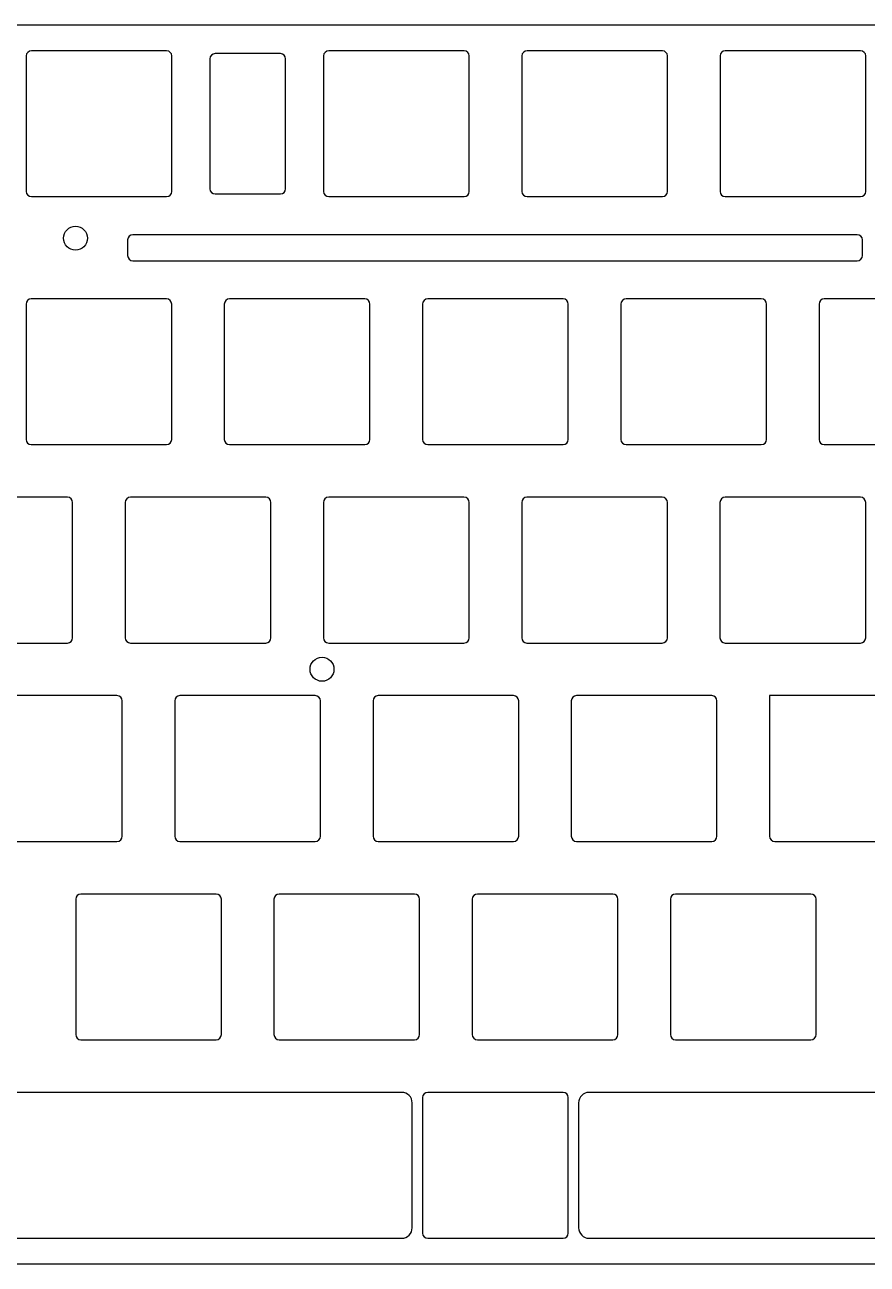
# Model space of a CAD drawing. Header units: millimetres. Extents: x 60 to 407, y 59 to 178.
# Drawn here: x 157.7 to 238.7, y 59.4 to 178.4 of the extents above; entities that cross this region are included whole.
import ezdxf

# ---------------------------------------------------------------- set-up
doc = ezdxf.new("R2010")
doc.units = ezdxf.units.MM
doc.header["$MEASUREMENT"] = 0

msp = doc.modelspace()

# ---------------------------------------------------------------- linework, layer by layer
for p, q in [((63.34, 178.42), (371.51, 178.42)), ((157.85, 175.42), (157.85, 162.42)), ((171.35, 175.92), (158.35, 175.92)), ((171.85, 162.42), (171.85, 175.42)), ((175.5, 175.15), (175.5, 162.68)), ((182.28, 175.65), (176, 175.65)), ((182.78, 162.68), (182.78, 175.15)), ((186.43, 175.42), (186.43, 162.42)), ((199.93, 175.92), (186.93, 175.92)), ((200.43, 162.42), (200.43, 175.42)), ((205.48, 175.42), (205.48, 162.42)), ((218.98, 175.92), (205.98, 175.92)), ((219.48, 162.42), (219.48, 175.42)), ((224.53, 175.42), (224.53, 162.42)), ((238.03, 175.92), (225.03, 175.92)), ((238.53, 162.42), (238.53, 175.42)), ((158.35, 161.92), (171.35, 161.92)), ((176, 162.18), (182.28, 162.18)), ((186.93, 161.92), (199.93, 161.92)), ((205.98, 161.92), (218.98, 161.92)), ((225.03, 161.92), (238.03, 161.92)), ((167.6, 157.76), (167.6, 156.26)), ((237.71, 158.26), (168.1, 158.26)), ((238.21, 156.26), (238.21, 157.76)), ((168.1, 155.76), (237.71, 155.76)), ((157.84, 151.6), (157.84, 138.6)), ((171.34, 152.1), (158.34, 152.1)), ((171.84, 138.6), (171.84, 151.6)), ((176.89, 151.6), (176.89, 138.6)), ((190.39, 152.1), (177.39, 152.1)), ((190.89, 138.6), (190.89, 151.6)), ((195.94, 151.6), (195.94, 138.6)), ((209.44, 152.1), (196.44, 152.1)), ((209.94, 138.6), (209.94, 151.6)), ((214.99, 151.6), (214.99, 138.6)), ((228.49, 152.1), (215.49, 152.1)), ((228.99, 138.6), (228.99, 151.6)), ((234.04, 151.6), (234.04, 138.6)), ((247.54, 152.1), (234.54, 152.1)), ((158.34, 138.1), (171.34, 138.1)), ((177.39, 138.1), (190.39, 138.1)), ((196.44, 138.1), (209.44, 138.1)), ((215.49, 138.1), (228.49, 138.1)), ((234.54, 138.1), (247.54, 138.1)), ((161.82, 133.05), (148.82, 133.05)), ((162.32, 119.55), (162.32, 132.55)), ((167.37, 132.55), (167.37, 119.55)), ((180.87, 133.05), (167.87, 133.05)), ((181.37, 119.55), (181.37, 132.55)), ((186.42, 132.55), (186.42, 119.55)), ((199.92, 133.05), (186.92, 133.05)), ((200.42, 119.55), (200.42, 132.55)), ((205.47, 132.55), (205.47, 119.55)), ((218.97, 133.05), (205.97, 133.05)), ((219.47, 119.55), (219.47, 132.55)), ((224.52, 132.55), (224.52, 119.55)), ((238.02, 133.05), (225.02, 133.05)), ((238.52, 119.55), (238.52, 132.55)), ((148.82, 119.05), (161.82, 119.05)), ((167.87, 119.05), (180.87, 119.05)), ((186.92, 119.05), (199.92, 119.05)), ((205.97, 119.05), (218.97, 119.05)), ((225.02, 119.05), (238.02, 119.05)), ((166.58, 114), (153.58, 114)), ((167.08, 100.5), (167.08, 113.5)), ((172.13, 113.5), (172.13, 100.5)), ((185.63, 114), (172.63, 114)), ((186.13, 100.5), (186.13, 113.5)), ((191.18, 113.5), (191.18, 100.5)), ((204.68, 114), (191.68, 114)), ((205.18, 100.5), (205.18, 113.5)), ((210.23, 113.5), (210.23, 100.5)), ((223.73, 114), (210.73, 114)), ((224.23, 100.5), (224.23, 113.5)), ((229.28, 114), (229.28, 100.5)), ((242.78, 114), (229.28, 114)), ((153.58, 100), (166.58, 100)), ((172.63, 100), (185.63, 100)), ((191.68, 100), (204.68, 100)), ((210.73, 100), (223.73, 100)), ((229.78, 100), (242.78, 100)), ((162.61, 94.45), (162.61, 81.45)), ((176.11, 94.95), (163.11, 94.95)), ((176.61, 81.45), (176.61, 94.45)), ((181.66, 94.45), (181.66, 81.45)), ((195.16, 94.95), (182.16, 94.95)), ((195.66, 81.45), (195.66, 94.45)), ((200.71, 94.45), (200.71, 81.45)), ((214.21, 94.95), (201.21, 94.95)), ((214.71, 81.45), (214.71, 94.45)), ((219.76, 94.45), (219.76, 81.45)), ((233.26, 94.95), (220.26, 94.95)), ((233.76, 81.45), (233.76, 94.45)), ((163.11, 80.95), (176.11, 80.95)), ((182.16, 80.95), (195.16, 80.95)), ((201.21, 80.95), (214.21, 80.95)), ((220.26, 80.95), (233.26, 80.95)), ((193.94, 75.9), (153.8, 75.9)), ((195.94, 75.4), (195.94, 62.4)), ((209.44, 75.9), (196.44, 75.9)), ((209.94, 62.4), (209.94, 75.4)), ((252.09, 75.9), (211.94, 75.9)), ((194.94, 62.9), (194.94, 74.9)), ((210.94, 74.9), (210.94, 62.9)), ((153.8, 61.9), (193.94, 61.9)), ((196.44, 61.9), (209.44, 61.9)), ((211.94, 61.9), (252.09, 61.9)), ((285.98, 59.4), (119.9, 59.4))]:
    msp.add_line(p, q)
for centre in [(162.59, 157.92), (186.28, 116.53)]:
    msp.add_circle(centre, 1.15)
for points in [[(158.35, 175.92), (158.08, 175.92), (157.85, 175.69), (157.85, 175.42)], [(171.85, 175.42), (171.85, 175.69), (171.63, 175.92), (171.35, 175.92)], [(176, 175.65), (175.73, 175.65), (175.5, 175.43), (175.5, 175.15)], [(182.78, 175.15), (182.78, 175.43), (182.55, 175.65), (182.28, 175.65)], [(186.93, 175.92), (186.65, 175.92), (186.43, 175.69), (186.43, 175.42)], [(200.43, 175.42), (200.43, 175.69), (200.2, 175.92), (199.93, 175.92)], [(205.98, 175.92), (205.7, 175.92), (205.48, 175.69), (205.48, 175.42)], [(219.48, 175.42), (219.48, 175.69), (219.25, 175.92), (218.98, 175.92)], [(225.03, 175.92), (224.75, 175.92), (224.53, 175.69), (224.53, 175.42)], [(238.53, 175.42), (238.53, 175.69), (238.3, 175.92), (238.03, 175.92)], [(157.85, 162.42), (157.85, 162.14), (158.08, 161.92), (158.35, 161.92)], [(171.35, 161.92), (171.63, 161.92), (171.85, 162.14), (171.85, 162.42)], [(175.5, 162.68), (175.5, 162.4), (175.73, 162.18), (176, 162.18)], [(182.28, 162.18), (182.55, 162.18), (182.78, 162.4), (182.78, 162.68)], [(186.43, 162.42), (186.43, 162.14), (186.65, 161.92), (186.93, 161.92)], [(199.93, 161.92), (200.2, 161.92), (200.43, 162.14), (200.43, 162.42)], [(205.48, 162.42), (205.48, 162.14), (205.7, 161.92), (205.98, 161.92)], [(218.98, 161.92), (219.25, 161.92), (219.48, 162.14), (219.48, 162.42)], [(224.53, 162.42), (224.53, 162.14), (224.75, 161.92), (225.03, 161.92)], [(238.03, 161.92), (238.3, 161.92), (238.53, 162.14), (238.53, 162.42)], [(168.1, 158.26), (167.83, 158.26), (167.6, 158.04), (167.6, 157.76)], [(238.21, 157.76), (238.21, 158.04), (237.98, 158.26), (237.71, 158.26)], [(167.6, 156.26), (167.6, 155.98), (167.83, 155.76), (168.1, 155.76)], [(237.71, 155.76), (237.98, 155.76), (238.21, 155.98), (238.21, 156.26)], [(158.34, 152.1), (158.07, 152.1), (157.84, 151.88), (157.84, 151.6)], [(171.84, 151.6), (171.84, 151.88), (171.62, 152.1), (171.34, 152.1)], [(177.39, 152.1), (177.12, 152.1), (176.89, 151.88), (176.89, 151.6)], [(190.89, 151.6), (190.89, 151.88), (190.67, 152.1), (190.39, 152.1)], [(196.44, 152.1), (196.17, 152.1), (195.94, 151.88), (195.94, 151.6)], [(209.94, 151.6), (209.94, 151.88), (209.72, 152.1), (209.44, 152.1)], [(215.49, 152.1), (215.22, 152.1), (214.99, 151.88), (214.99, 151.6)], [(228.99, 151.6), (228.99, 151.88), (228.77, 152.1), (228.49, 152.1)], [(234.54, 152.1), (234.27, 152.1), (234.04, 151.88), (234.04, 151.6)], [(157.84, 138.6), (157.84, 138.33), (158.07, 138.1), (158.34, 138.1)], [(171.34, 138.1), (171.62, 138.1), (171.84, 138.33), (171.84, 138.6)], [(176.89, 138.6), (176.89, 138.33), (177.12, 138.1), (177.39, 138.1)], [(190.39, 138.1), (190.67, 138.1), (190.89, 138.33), (190.89, 138.6)], [(195.94, 138.6), (195.94, 138.33), (196.17, 138.1), (196.44, 138.1)], [(209.44, 138.1), (209.72, 138.1), (209.94, 138.33), (209.94, 138.6)], [(214.99, 138.6), (214.99, 138.33), (215.22, 138.1), (215.49, 138.1)], [(228.49, 138.1), (228.77, 138.1), (228.99, 138.33), (228.99, 138.6)], [(234.04, 138.6), (234.04, 138.33), (234.27, 138.1), (234.54, 138.1)], [(162.32, 132.55), (162.32, 132.83), (162.1, 133.05), (161.82, 133.05)], [(167.87, 133.05), (167.59, 133.05), (167.37, 132.83), (167.37, 132.55)], [(181.37, 132.55), (181.37, 132.83), (181.15, 133.05), (180.87, 133.05)], [(186.92, 133.05), (186.64, 133.05), (186.42, 132.83), (186.42, 132.55)], [(200.42, 132.55), (200.42, 132.83), (200.2, 133.05), (199.92, 133.05)], [(205.97, 133.05), (205.69, 133.05), (205.47, 132.83), (205.47, 132.55)], [(219.47, 132.55), (219.47, 132.83), (219.25, 133.05), (218.97, 133.05)], [(225.02, 133.05), (224.74, 133.05), (224.52, 132.83), (224.52, 132.55)], [(238.52, 132.55), (238.52, 132.83), (238.3, 133.05), (238.02, 133.05)], [(161.82, 119.05), (162.1, 119.05), (162.32, 119.28), (162.32, 119.55)], [(167.37, 119.55), (167.37, 119.28), (167.59, 119.05), (167.87, 119.05)], [(180.87, 119.05), (181.15, 119.05), (181.37, 119.28), (181.37, 119.55)], [(186.42, 119.55), (186.42, 119.28), (186.64, 119.05), (186.92, 119.05)], [(199.92, 119.05), (200.2, 119.05), (200.42, 119.28), (200.42, 119.55)], [(205.47, 119.55), (205.47, 119.28), (205.69, 119.05), (205.97, 119.05)], [(218.97, 119.05), (219.25, 119.05), (219.47, 119.28), (219.47, 119.55)], [(224.52, 119.55), (224.52, 119.28), (224.74, 119.05), (225.02, 119.05)], [(238.02, 119.05), (238.3, 119.05), (238.52, 119.28), (238.52, 119.55)], [(167.08, 113.5), (167.08, 113.78), (166.86, 114), (166.58, 114)], [(172.63, 114), (172.36, 114), (172.13, 113.78), (172.13, 113.5)], [(186.13, 113.5), (186.13, 113.78), (185.91, 114), (185.63, 114)], [(191.68, 114), (191.41, 114), (191.18, 113.78), (191.18, 113.5)], [(205.18, 113.5), (205.18, 113.78), (204.96, 114), (204.68, 114)], [(210.73, 114), (210.46, 114), (210.23, 113.78), (210.23, 113.5)], [(224.23, 113.5), (224.23, 113.78), (224.01, 114), (223.73, 114)], [(166.58, 100), (166.86, 100), (167.08, 100.23), (167.08, 100.5)], [(172.13, 100.5), (172.13, 100.23), (172.36, 100), (172.63, 100)], [(185.63, 100), (185.91, 100), (186.13, 100.23), (186.13, 100.5)], [(191.18, 100.5), (191.18, 100.23), (191.41, 100), (191.68, 100)], [(204.68, 100), (204.96, 100), (205.18, 100.23), (205.18, 100.5)], [(210.23, 100.5), (210.23, 100.23), (210.46, 100), (210.73, 100)], [(223.73, 100), (224.01, 100), (224.23, 100.23), (224.23, 100.5)], [(229.28, 100.5), (229.28, 100.23), (229.51, 100), (229.78, 100)], [(163.11, 94.95), (162.83, 94.95), (162.61, 94.73), (162.61, 94.45)], [(176.61, 94.45), (176.61, 94.73), (176.38, 94.95), (176.11, 94.95)], [(182.16, 94.95), (181.88, 94.95), (181.66, 94.73), (181.66, 94.45)], [(195.66, 94.45), (195.66, 94.73), (195.43, 94.95), (195.16, 94.95)], [(201.21, 94.95), (200.93, 94.95), (200.71, 94.73), (200.71, 94.45)], [(214.71, 94.45), (214.71, 94.73), (214.48, 94.95), (214.21, 94.95)], [(220.26, 94.95), (219.98, 94.95), (219.76, 94.73), (219.76, 94.45)], [(233.76, 94.45), (233.76, 94.73), (233.53, 94.95), (233.26, 94.95)], [(162.61, 81.45), (162.61, 81.18), (162.83, 80.95), (163.11, 80.95)], [(176.11, 80.95), (176.38, 80.95), (176.61, 81.18), (176.61, 81.45)], [(181.66, 81.45), (181.66, 81.18), (181.88, 80.95), (182.16, 80.95)], [(195.16, 80.95), (195.43, 80.95), (195.66, 81.18), (195.66, 81.45)], [(200.71, 81.45), (200.71, 81.18), (200.93, 80.95), (201.21, 80.95)], [(214.21, 80.95), (214.48, 80.95), (214.71, 81.18), (214.71, 81.45)], [(219.76, 81.45), (219.76, 81.18), (219.98, 80.95), (220.26, 80.95)], [(233.26, 80.95), (233.53, 80.95), (233.76, 81.18), (233.76, 81.45)], [(194.94, 74.9), (194.94, 75.46), (194.5, 75.9), (193.94, 75.9)], [(196.44, 75.9), (196.17, 75.9), (195.94, 75.68), (195.94, 75.4)], [(209.94, 75.4), (209.94, 75.68), (209.72, 75.9), (209.44, 75.9)], [(211.94, 75.9), (211.39, 75.9), (210.94, 75.46), (210.94, 74.9)], [(193.94, 61.9), (194.5, 61.9), (194.94, 62.35), (194.94, 62.9)], [(195.94, 62.4), (195.94, 62.13), (196.17, 61.9), (196.44, 61.9)], [(209.44, 61.9), (209.72, 61.9), (209.94, 62.13), (209.94, 62.4)], [(210.94, 62.9), (210.94, 62.35), (211.39, 61.9), (211.94, 61.9)]]:
    msp.add_open_spline(points, degree=3)

doc.saveas('drawing.dxf')
